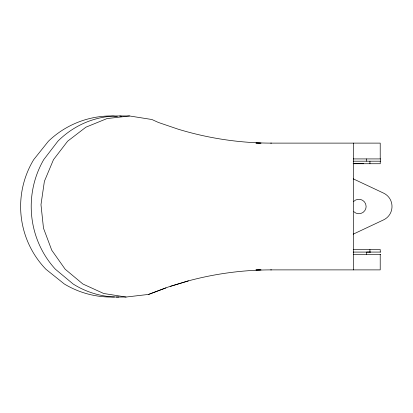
<?xml version="1.0" encoding="UTF-8"?>
<svg xmlns="http://www.w3.org/2000/svg" width="413" height="413" viewBox="0 0 413 413"><rect width="100%" height="100%" fill="white"/><g stroke="black" fill="none" stroke-linecap="round" stroke-linejoin="round"><path stroke-width="0.62" d="M369.94 252.08L369.94 249.535M380.239 252.08L380.239 249.535L353.187 249.535M353.203 234.166L383.445 219.948C394.859 214.554 394.859 198.446 383.445 193.052L353.203 178.834M116.301 297.035L126.058 297.035L148.582 294.417L165.959 287.871M148.582 294.417L168.308 286.983L188.442 280.861A347.07 332.78 90 0 1 271.465 269.885M170.166 286.385L188.442 280.861M271.465 143.115A347.07 332.78 -90 0 1 178.328 129.243L158.391 122.46L151.922 119.517L129.517 115.965L106.993 118.583L85.883 127.194L67.629 141.205L53.473 159.671L44.387 181.328L40.98 204.693L43.489 228.188L51.744 250.206L65.182 269.24L82.884 284.005L103.648 293.483L126.058 297.035M118.81 297.05A90.55 86.823 -90 0 1 73.132 284.005L55.43 269.24A90.55 86.823 -90 0 1 43.721 159.671L57.877 141.205A90.55 86.823 -90 0 1 119.765 115.965L129.517 115.965M270.691 143.115L380.213 143.115L380.213 158.922M353.254 158.922L380.579 158.922L380.579 161.189L353.198 161.189M353.445 163.455L363.332 163.455M353.187 163.734L380.239 163.734L380.239 161.189M370.631 252.08L366.677 252.08L366.677 254.32M353.198 252.08L380.579 252.08M353.244 254.32L380.579 254.32M270.691 269.885L380.213 269.885L380.213 254.346M353.182 163.471L363.332 163.734M117.447 116.642L112.986 115.965A90.55 90.55 0 0 0 48.445 141.205L33.68 159.671A90.55 90.55 0 0 0 45.889 269.24L64.356 284.005A90.55 90.55 0 0 0 114.478 296.993M119.765 115.965L121.649 116.265M369.94 161.189L369.94 163.734M366.677 158.922L366.677 161.189M353.528 143.115L353.528 269.885M261.099 143.115A347.07 332.78 -90 0 1 256.158 143.063M256.158 269.937A347.07 332.78 -90 0 1 261.099 269.885M353.817 211.688A7.243 7.243 0 0 0 365.892 208.286L366.114 206.412A7.243 7.243 0 0 0 353.688 201.441M255.89 269.926A347.07 347.07 0 0 1 260.391 269.885M260.391 143.115A347.07 347.07 0 0 1 255.89 143.074"/></g></svg>
